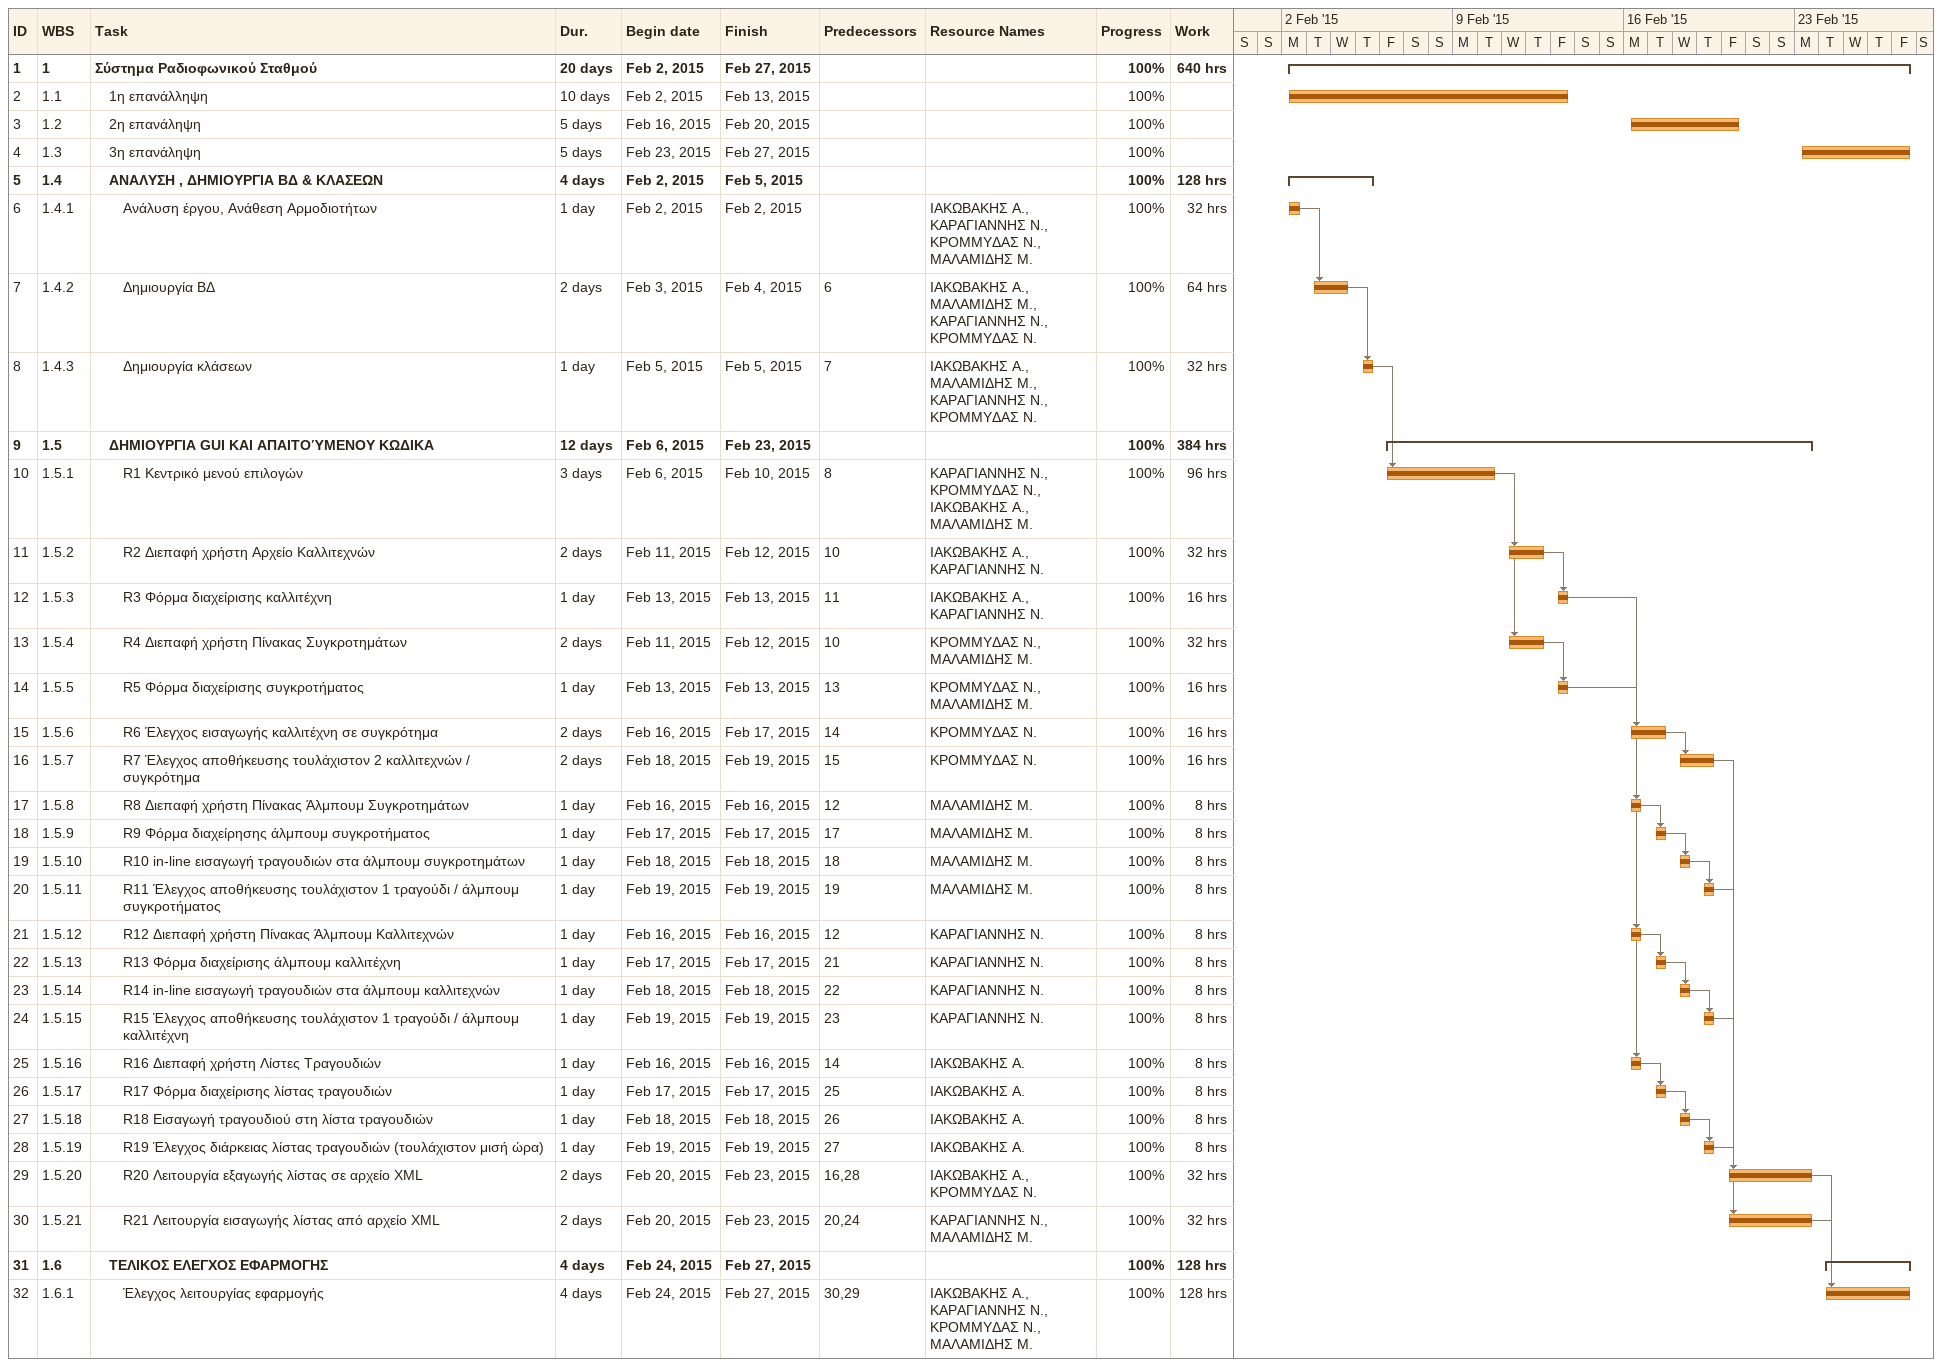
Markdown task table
| ID | WBS | Task | Duration | Start | Finish | Predecessors | Resources | % complete | Work (h) |
|---|---|---|---|---|---|---|---|---|---|
| 1 | 1 | **Σύστημα Ραδιοφωνικού Σταθμού** | 20d | 2015-02-02 | 2015-02-27 |  |  | 100 | 640 |
| 2 | 1.1 | 1η επανάλληψη | 10d | 2015-02-02 | 2015-02-13 |  |  | 100 |  |
| 3 | 1.2 | 2η επανάληψη | 5d | 2015-02-16 | 2015-02-20 |  |  | 100 |  |
| 4 | 1.3 | 3η επανάληψη | 5d | 2015-02-23 | 2015-02-27 |  |  | 100 |  |
| 5 | 1.4 | **ΑΝΑΛΥΣΗ , ΔΗΜΙΟΥΡΓΙΑ ΒΔ & ΚΛΑΣΕΩΝ** | 4d | 2015-02-02 | 2015-02-05 |  |  | 100 | 128 |
| 6 | 1.4.1 | Ανάλυση έργου, Ανάθεση Αρμοδιοτήτων | 1d | 2015-02-02 | 2015-02-02 |  | ΙΑΚΩΒΑΚΗΣ Α., ΚΑΡΑΓΙΑΝΝΗΣ Ν., ΚΡΟΜΜΥΔΑΣ Ν., ΜΑΛΑΜΙΔΗΣ Μ. | 100 | 32 |
| 7 | 1.4.2 | Δημιουργία ΒΔ | 2d | 2015-02-03 | 2015-02-04 | 6 | ΙΑΚΩΒΑΚΗΣ Α., ΜΑΛΑΜΙΔΗΣ Μ., ΚΑΡΑΓΙΑΝΝΗΣ Ν., ΚΡΟΜΜΥΔΑΣ Ν. | 100 | 64 |
| 8 | 1.4.3 | Δημιουργία κλάσεων | 1d | 2015-02-05 | 2015-02-05 | 7 | ΙΑΚΩΒΑΚΗΣ Α., ΜΑΛΑΜΙΔΗΣ Μ., ΚΑΡΑΓΙΑΝΝΗΣ Ν., ΚΡΟΜΜΥΔΑΣ Ν. | 100 | 32 |
| 9 | 1.5 | **ΔΗΜΙΟΥΡΓΙΑ GUI ΚΑΙ ΑΠΑΙΤΟΎΜΕΝΟΥ ΚΩΔΙΚΑ** | 12d | 2015-02-06 | 2015-02-23 |  |  | 100 | 384 |
| 10 | 1.5.1 | R1 Κεντρικό μενού επιλογών | 3d | 2015-02-06 | 2015-02-10 | 8 | ΚΑΡΑΓΙΑΝΝΗΣ Ν., ΚΡΟΜΜΥΔΑΣ Ν., ΙΑΚΩΒΑΚΗΣ Α., ΜΑΛΑΜΙΔΗΣ Μ. | 100 | 96 |
| 11 | 1.5.2 | R2 Διεπαφή χρήστη Αρχείο Καλλιτεχνών | 2d | 2015-02-11 | 2015-02-12 | 10 | ΙΑΚΩΒΑΚΗΣ Α., ΚΑΡΑΓΙΑΝΝΗΣ Ν. | 100 | 32 |
| 12 | 1.5.3 | R3 Φόρμα διαχείρισης καλλιτέχνη | 1d | 2015-02-13 | 2015-02-13 | 11 | ΙΑΚΩΒΑΚΗΣ Α., ΚΑΡΑΓΙΑΝΝΗΣ Ν. | 100 | 16 |
| 13 | 1.5.4 | R4 Διεπαφή χρήστη Πίνακας Συγκροτημάτων | 2d | 2015-02-11 | 2015-02-12 | 10 | ΚΡΟΜΜΥΔΑΣ Ν., ΜΑΛΑΜΙΔΗΣ Μ. | 100 | 32 |
| 14 | 1.5.5 | R5 Φόρμα διαχείρισης συγκροτήματος | 1d | 2015-02-13 | 2015-02-13 | 13 | ΚΡΟΜΜΥΔΑΣ Ν., ΜΑΛΑΜΙΔΗΣ Μ. | 100 | 16 |
| 15 | 1.5.6 | R6 Έλεγχος εισαγωγής καλλιτέχνη σε συγκρότημα | 2d | 2015-02-16 | 2015-02-17 | 14 | ΚΡΟΜΜΥΔΑΣ Ν. | 100 | 16 |
| 16 | 1.5.7 | R7 Έλεγχος αποθήκευσης τουλάχιστον 2 καλλιτεχνών / συγκρότημα | 2d | 2015-02-18 | 2015-02-19 | 15 | ΚΡΟΜΜΥΔΑΣ Ν. | 100 | 16 |
| 17 | 1.5.8 | R8 Διεπαφή χρήστη Πίνακας Άλμπουμ Συγκροτημάτων | 1d | 2015-02-16 | 2015-02-16 | 12 | ΜΑΛΑΜΙΔΗΣ Μ. | 100 | 8 |
| 18 | 1.5.9 | R9 Φόρμα διαχείρησης άλμπουμ συγκροτήματος | 1d | 2015-02-17 | 2015-02-17 | 17 | ΜΑΛΑΜΙΔΗΣ Μ. | 100 | 8 |
| 19 | 1.5.10 | R10 in-line εισαγωγή τραγουδιών στα άλμπουμ συγκροτημάτων | 1d | 2015-02-18 | 2015-02-18 | 18 | ΜΑΛΑΜΙΔΗΣ Μ. | 100 | 8 |
| 20 | 1.5.11 | R11 Έλεγχος αποθήκευσης τουλάχιστον 1 τραγούδι / άλμπουμ συγκροτήματος | 1d | 2015-02-19 | 2015-02-19 | 19 | ΜΑΛΑΜΙΔΗΣ Μ. | 100 | 8 |
| 21 | 1.5.12 | R12 Διεπαφή χρήστη Πίνακας Άλμπουμ Καλλιτεχνών | 1d | 2015-02-16 | 2015-02-16 | 12 | ΚΑΡΑΓΙΑΝΝΗΣ Ν. | 100 | 8 |
| 22 | 1.5.13 | R13 Φόρμα διαχείρισης άλμπουμ καλλιτέχνη | 1d | 2015-02-17 | 2015-02-17 | 21 | ΚΑΡΑΓΙΑΝΝΗΣ Ν. | 100 | 8 |
| 23 | 1.5.14 | R14 in-line εισαγωγή τραγουδιών στα άλμπουμ καλλιτεχνών | 1d | 2015-02-18 | 2015-02-18 | 22 | ΚΑΡΑΓΙΑΝΝΗΣ Ν. | 100 | 8 |
| 24 | 1.5.15 | R15 Έλεγχος αποθήκευσης τουλάχιστον 1 τραγούδι / άλμπουμ καλλιτέχνη | 1d | 2015-02-19 | 2015-02-19 | 23 | ΚΑΡΑΓΙΑΝΝΗΣ Ν. | 100 | 8 |
| 25 | 1.5.16 | R16 Διεπαφή χρήστη Λίστες Τραγουδιών | 1d | 2015-02-16 | 2015-02-16 | 14 | ΙΑΚΩΒΑΚΗΣ Α. | 100 | 8 |
| 26 | 1.5.17 | R17 Φόρμα διαχείρισης λίστας τραγουδιών | 1d | 2015-02-17 | 2015-02-17 | 25 | ΙΑΚΩΒΑΚΗΣ Α. | 100 | 8 |
| 27 | 1.5.18 | R18 Εισαγωγή τραγουδιού στη λίστα τραγουδιών | 1d | 2015-02-18 | 2015-02-18 | 26 | ΙΑΚΩΒΑΚΗΣ Α. | 100 | 8 |
| 28 | 1.5.19 | R19 Έλεγχος διάρκειας λίστας τραγουδιών (τουλάχιστον μισή ώρα) | 1d | 2015-02-19 | 2015-02-19 | 27 | ΙΑΚΩΒΑΚΗΣ Α. | 100 | 8 |
| 29 | 1.5.20 | R20 Λειτουργία εξαγωγής λίστας σε αρχείο XML | 2d | 2015-02-20 | 2015-02-23 | 16, 28 | ΙΑΚΩΒΑΚΗΣ Α., ΚΡΟΜΜΥΔΑΣ Ν. | 100 | 32 |
| 30 | 1.5.21 | R21 Λειτουργία εισαγωγής λίστας από αρχείο XML | 2d | 2015-02-20 | 2015-02-23 | 20, 24 | ΚΑΡΑΓΙΑΝΝΗΣ Ν., ΜΑΛΑΜΙΔΗΣ Μ. | 100 | 32 |
| 31 | 1.6 | **ΤΕΛΙΚΟΣ ΕΛΕΓΧΟΣ ΕΦΑΡΜΟΓΗΣ** | 4d | 2015-02-24 | 2015-02-27 |  |  | 100 | 128 |
| 32 | 1.6.1 | Έλεγχος λειτουργίας εφαρμογής | 4d | 2015-02-24 | 2015-02-27 | 30, 29 | ΙΑΚΩΒΑΚΗΣ Α., ΚΑΡΑΓΙΑΝΝΗΣ Ν., ΚΡΟΜΜΥΔΑΣ Ν., ΜΑΛΑΜΙΔΗΣ Μ. | 100 | 128 |
